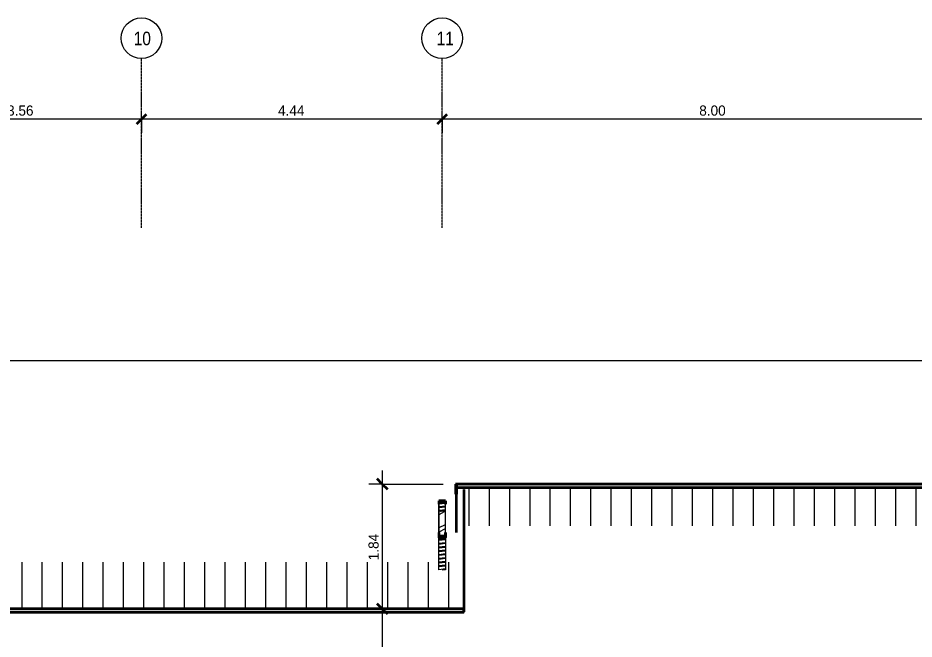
# Model space of a CAD drawing. Header units: centimetres. Extents: x -11896 to 2794, y -437 to 1921.
# Drawn here: x -9598 to -8275, y 823 to 1740 of the extents above; entities that cross this region are included whole.
import ezdxf

# ---------------------------------------------------------------- set-up
doc = ezdxf.new("R2010")
doc.units = ezdxf.units.CM
doc.linetypes.add('Centre', pattern=[3.175, 0.635, -0.475, 1.59, -0.475])
doc.linetypes.add('Grid Line', pattern=[2.2225, 1.27, -0.3175, 0.3175, -0.3175])
for name, color, linetype, lineweight in [('A-ANNO-DIMS', 7, 'Continuous', 9), ('A-ANNO-DIMS-100', 7, 'Continuous', 9), ('A-FLOR-LEVL', 7, 'Continuous', 9), ('A-ROOF', 7, 'Continuous', 9), ('A-ROOF-MCUT', 7, 'Continuous', 35), ('A-ROOF-OTLN', 7, 'Continuous', 9), ('A-ROOF-PATT', 7, 'Continuous', 35), ('A-WALL', 7, 'Continuous', 9), ('A-WALL-PATT', 7, 'Continuous', 35), ('S-BEAM', 7, 'Continuous', 9), ('S-GRID', 7, 'Continuous', 9), ('S-GRID-IDEN', 7, 'Continuous', 9)]:
    doc.layers.add(name, color=color, linetype=linetype, lineweight=lineweight)
doc.styles.add('Century Gothic_1', font='GOTHIC.TTF', dxfattribs={"height": 15})
doc.styles.add('Saira Condensed', font='SairaCondensed-Regular.ttf', dxfattribs={"height": 20})
doc.dimstyles.new('FCA_N_Cotas_E100', dxfattribs={"dimscale": 30.48, "dimtxt": 15.662524, "dimasz": 0.492126, "dimexe": 0.656168, "dimexo": 0.656168, "dimgap": 0.032808, "dimtad": 1, "dimlfac": 0.01, "dimrnd": 0.01, "dimzin": 0, "dimdsep": 46, "dimtxsty": 'Century Gothic_1', "dimblk1": 'OBLIQUE', "dimblk2": 'OBLIQUE', "dimsah": 1, "dimcen": 0.09, "dimdle": 0.656168, "dimazin": 2, "dimtfac": 1, "dimtdec": 4, "dimtix": 1, "dimtmove": 0, "dimatfit": 3, "dimfxl": 1, "dimtvp": 1, "dimtolj": 1, "dimtzin": 0, "dimarcsym": 2})
pattern_1 = [(45, (-5061.785, 712), (-25.14472, 25.14472), []), (45, (-5061.785, 750.1), (-25.14472, 25.14472), [])]
pattern_2 = [(27.119, (-5061.785, 910.386), (-25.1446, 12.87785), []), (27.119, (-5061.785, 929.898), (-25.1446, 12.87785), [])]
pattern_3 = [(6.216, (-5061.785, 1018.833), (-25.144351, 2.7385464), []), (6.216, (-5061.785, 1022.983), (-25.144351, 2.7385464), [])]

# ---------------------------------------------------------------- blocks, each defined once
blk = doc.blocks.new('RVR_CERCHA_C02 - RVR_CERCHA_C02-V3-Sección 2-1')
at = {"layer": 'S-BEAM', "true_color": 0xc0c0c0}
h = blk.add_hatch(dxfattribs=at)
h.set_pattern_fill('FP_7', color=9, style=0, pattern_type=2)
h.set_pattern_definition(pattern_1)
h.paths.add_polyline_path([(-8976.4, 1022.5), (-8976.1, 1022.5), (-8976.1, 1027.2), (-8966.7, 1027.2), (-8966.7, 1022.5), (-8966.4, 1022.5), (-8966.4, 1027.5), (-8976.4, 1027.5), (-8976.4, 1023)])
h = blk.add_hatch(dxfattribs=at)
h.set_pattern_fill('FP_10', color=9, style=0, pattern_type=2)
h.set_pattern_definition(pattern_3)
h.paths.add_polyline_path([(-8976.4, 1016.1), (-8976.1, 1016.1), (-8976.1, 1022.5), (-8976.4, 1022.5)])
h = blk.add_hatch(dxfattribs=at)
h.set_pattern_fill('FP_11', color=9, style=0, pattern_type=2)
h.set_pattern_definition([(6.216, (-5061.785, 1023.505), (-25.144351, 2.7385464), []), (6.216, (-5061.785, 1027.655), (-25.144351, 2.7385464), [])])
h.paths.add_polyline_path([(-8974.5, 1012.9), (-8966.7, 1012.9), (-8966.7, 1027.2), (-8976.1, 1027.2), (-8976.1, 1012.9)])
h = blk.add_hatch(dxfattribs=at)
h.set_pattern_fill('FP_10', color=9, style=0, pattern_type=2)
h.set_pattern_definition(pattern_3)
h.paths.add_polyline_path([(-8966.7, 1016.1), (-8966.4, 1016.1), (-8966.4, 1022.5), (-8966.7, 1022.5), (-8966.7, 1016.1)])
h = blk.add_hatch(dxfattribs=at)
h.set_pattern_fill('FP_8', color=9, style=0, pattern_type=2)
h.set_pattern_definition(pattern_2)
h.paths.add_polyline_path([(-8976.1, 980.9), (-8976.1, 1016.1), (-8976.4, 1016.1), (-8976.4, 980.9)])
h = blk.add_hatch(dxfattribs=at)
h.set_pattern_fill('FP_5', color=9, style=0, pattern_type=2)
h.set_pattern_definition([(36.041, (-5061.785, 823.778), (-25.14435, 18.29587), []), (36.041, (-5061.785, 851.5), (-25.14435, 18.29587), [])])
h.paths.add_polyline_path([(-8976.1, 1012.7), (-8966.7, 1012.7), (-8966.7, 1012.9), (-8976.1, 1012.9), (-8976.1, 1012.7)])
h = blk.add_hatch(dxfattribs=at)
h.set_pattern_fill('FP_6', color=9, style=0, pattern_type=2)
h.set_pattern_definition([(34.449, (-5061.785, 900.953), (-25.14447, 17.2483), []), (34.449, (-5061.785, 927.088), (-25.14447, 17.2483), [])])
h.paths.add_polyline_path([(-8966.7, 973.2), (-8966.7, 975.1), (-8976.1, 975.1), (-8976.1, 973.2), (-8973.7, 973.2)])
h.paths.add_polyline_path([(-8966.7, 1011.6), (-8966.7, 1012.7), (-8976.1, 1012.7), (-8976.1, 1011.6)])
h = blk.add_hatch(dxfattribs=at)
h.set_pattern_fill('FP_9', color=9, style=0, pattern_type=2)
h.set_pattern_definition([(27.119, (-5061.785, 906.35), (-25.1446, 12.87785), []), (27.119, (-5061.785, 925.86), (-25.1446, 12.87785), [])])
h.paths.add_polyline_path([(-8966.7, 975.4), (-8966.7, 1011.6), (-8976.1, 1011.6), (-8976.1, 975.4), (-8969, 975.4)])
h = blk.add_hatch(dxfattribs=at)
h.set_pattern_fill('FP_8', color=9, style=0, pattern_type=2)
h.set_pattern_definition(pattern_2)
h.paths.add_polyline_path([(-8966.4, 980.9), (-8966.4, 1016.1), (-8966.7, 1016.1), (-8966.7, 980.9)])
h = blk.add_hatch(dxfattribs=at)
h.set_pattern_fill('FP_7', color=9, style=0, pattern_type=2)
h.set_pattern_definition(pattern_1)
h.paths.add_polyline_path([(-8976.4, 975.1), (-8966.4, 975.1), (-8966.4, 980.9), (-8966.7, 980.9), (-8966.7, 975.4), (-8976.1, 975.4), (-8976.1, 980.9), (-8976.4, 980.9)])
h = blk.add_hatch(dxfattribs=at)
h.set_pattern_fill('FP_7', color=9, style=0, pattern_type=2)
h.set_pattern_definition(pattern_1)
h.paths.add_polyline_path([(-8966.4, 972.9), (-8966.4, 977.9), (-8966.7, 977.9), (-8966.7, 973.2), (-8976.1, 973.2), (-8976.1, 977.9), (-8976.4, 977.9), (-8976.4, 972.9)])
h = blk.add_hatch(dxfattribs=at)
h.set_pattern_fill('FP_12', color=9, style=0, pattern_type=2)
h.set_pattern_definition([(6.296, (-5061.785, 969.68), (-25.144893, 2.77422), []), (6.296, (-5061.785, 973.883), (-25.144893, 2.77422), [])])
h.paths.add_polyline_path([(-8974.8, 925.4), (-8966.4, 925.4), (-8966.4, 972.9), (-8976.4, 972.8), (-8976.4, 925.4)])
at = {"layer": 'S-BEAM', "lineweight": 35}
for p, q in [((-8976.4, 1027.5), (-8976.4, 1022.5)), ((-8966.4, 1027.5), (-8976.4, 1027.5)), ((-8976.4, 1022.5), (-8976.1, 1022.5)), ((-8976.1, 1022.5), (-8976.1, 1027.2)), ((-8976.1, 1027.2), (-8966.7, 1027.2)), ((-8966.7, 1027.2), (-8966.7, 1022.5)), ((-8966.7, 1022.5), (-8966.4, 1022.5)), ((-8966.4, 1022.5), (-8966.4, 1027.5)), ((-8976.4, 980.9), (-8976.4, 975.1)), ((-8976.1, 980.9), (-8976.4, 980.9)), ((-8976.1, 979.1), (-8976.4, 979.1)), ((-8976.4, 979.1), (-8976.4, 978.8)), ((-8976.1, 975.4), (-8976.1, 980.9)), ((-8976.1, 978.8), (-8976.1, 979.1)), ((-8966.4, 980.9), (-8966.7, 980.9)), ((-8966.7, 980.9), (-8966.7, 975.4)), ((-8966.4, 979.1), (-8966.7, 979.1)), ((-8966.7, 979.1), (-8966.7, 978.8)), ((-8966.4, 975.1), (-8966.4, 980.9)), ((-8966.4, 978.8), (-8966.4, 979.1)), ((-8976.4, 978.8), (-8976.1, 978.8)), ((-8976.4, 977.9), (-8976.4, 972.9)), ((-8976.1, 977.9), (-8976.4, 977.9)), ((-8976.4, 975.1), (-8966.4, 975.1)), ((-8976.4, 972.9), (-8966.4, 972.9)), ((-8976.1, 973.2), (-8976.1, 977.9)), ((-8966.7, 975.4), (-8976.1, 975.4)), ((-8966.7, 973.2), (-8976.1, 973.2)), ((-8966.7, 978.8), (-8966.4, 978.8)), ((-8966.4, 977.9), (-8966.7, 977.9)), ((-8966.7, 977.9), (-8966.7, 973.2)), ((-8966.4, 972.9), (-8966.4, 977.9))]:
    blk.add_line(p, q, dxfattribs=at)
at = {"layer": 'S-BEAM'}
for p, q in [((-8976.4, 1016.1), (-8976.4, 1022.5)), ((-8976.1, 1016.1), (-8976.1, 1022.5)), ((-8966.7, 1016.1), (-8966.7, 1022.5)), ((-8966.4, 1016.1), (-8966.4, 1022.5)), ((-8976.4, 980.9), (-8976.4, 1016.1)), ((-8976.1, 980.9), (-8976.1, 1016.1)), ((-8966.7, 1012.9), (-8976.1, 1012.9)), ((-8976.1, 1012.7), (-8966.7, 1012.7)), ((-8966.7, 980.9), (-8966.7, 1016.1)), ((-8966.4, 980.9), (-8966.4, 1016.1)), ((-8976.4, 925.4), (-8976.4, 972.9)), ((-8966.4, 972.9), (-8966.4, 925.4))]:
    blk.add_line(p, q, dxfattribs=at)
blk = doc.blocks.new('PQ_RVR_EST-01_ZZ_ZZ_MO_T_A_rvt-1-Sección 2-1')
at = {"layer": 'S-BEAM', "lineweight": 9}
blk.add_blockref('RVR_CERCHA_C02 - RVR_CERCHA_C02-V3-Sección 2-1', (0, 0), dxfattribs=at)
blk = doc.blocks.new('Grid - 3mm-1939417-Sección 2-1')
at = {"layer": 'S-GRID-IDEN', "color": 253, "true_color": 0xaaaaaa}
blk.add_circle((-11357.4, 1710.5), 30, dxfattribs=at)
blk = doc.blocks.new('DIMBLOCK4-Sección 2-1')
at = {"layer": 'A-ANNO-DIMS-100', "lineweight": 35}
for p, q in [((-8971.4, 1591), (-8978.9, 1583.5)), ((-8971.4, 1591), (-8963.9, 1598.5)), ((-8171.6, 1591), (-8179.1, 1583.5)), ((-8171.6, 1591), (-8164.1, 1598.5))]:
    blk.add_line(p, q, dxfattribs=at)
at = {"layer": 'A-ANNO-DIMS-100'}
for p, q in [((-8971.4, 1591), (-8971.4, 1600.3)), ((-8171.6, 1591), (-8971.4, 1591)), ((-8971.4, 1591), (-8971.4, 1571)), ((-8171.6, 1591), (-8171.6, 1600.3)), ((-8171.6, 1591), (-8171.6, 1571))]:
    blk.add_line(p, q, dxfattribs=at)
at = {"layer": 'A-ANNO-DIMS-100', "color": 0, "insert": (-8591.9, 1611.2), "char_height": 15, "width": 48.927, "attachment_point": 1, "line_spacing_factor": 0.984502, "style": 'Century Gothic_1'}
blk.add_mtext('8.00', dxfattribs=at)
blk = doc.blocks.new('_Oblique')
at = {"color": 0, "linetype": 'ByBlock', "lineweight": -2}
blk.add_line((-0.5, -0.5), (0.5, 0.5), dxfattribs=at)
blk = doc.blocks.new('DIMBLOCK5-Sección 2-1')
at = {"layer": 'A-ANNO-DIMS-100', "lineweight": 35}
for p, q in [((-9415.3, 1591), (-9422.8, 1583.5)), ((-9415.3, 1591), (-9407.8, 1598.5)), ((-8971.4, 1591), (-8978.9, 1583.5)), ((-8971.4, 1591), (-8963.9, 1598.5))]:
    blk.add_line(p, q, dxfattribs=at)
at = {"layer": 'A-ANNO-DIMS-100'}
for p, q in [((-9415.3, 1591), (-9415.3, 1600.3)), ((-8971.4, 1591), (-9415.3, 1591)), ((-9415.3, 1591), (-9415.3, 1571)), ((-8971.4, 1591), (-8971.4, 1600.3)), ((-8971.4, 1591), (-8971.4, 1571))]:
    blk.add_line(p, q, dxfattribs=at)
at = {"layer": 'A-ANNO-DIMS-100', "color": 0, "insert": (-9213.8, 1611.2), "char_height": 15, "width": 48.927, "attachment_point": 1, "line_spacing_factor": 0.984502, "style": 'Century Gothic_1'}
blk.add_mtext('4.44', dxfattribs=at)
blk = doc.blocks.new('DIMBLOCK6-Sección 2-1')
at = {"layer": 'A-ANNO-DIMS-100', "lineweight": 35}
for p, q in [((-9771.4, 1591), (-9778.9, 1583.5)), ((-9771.4, 1591), (-9763.9, 1598.5)), ((-9415.3, 1591), (-9422.8, 1583.5)), ((-9415.3, 1591), (-9407.8, 1598.5))]:
    blk.add_line(p, q, dxfattribs=at)
at = {"layer": 'A-ANNO-DIMS-100'}
for p, q in [((-9771.4, 1591), (-9771.4, 1600.3)), ((-9415.3, 1591), (-9771.4, 1591)), ((-9771.4, 1591), (-9771.4, 1571)), ((-9415.3, 1591), (-9415.3, 1600.3)), ((-9415.3, 1591), (-9415.3, 1571))]:
    blk.add_line(p, q, dxfattribs=at)
at = {"layer": 'A-ANNO-DIMS-100', "color": 0, "insert": (-9613.8, 1611.2), "char_height": 15, "width": 48.927, "attachment_point": 1, "line_spacing_factor": 0.984502, "style": 'Century Gothic_1'}
blk.add_mtext('3.56', dxfattribs=at)
blk = doc.blocks.new('DIMBLOCK15-Sección 2-1')
at = {"layer": 'A-ANNO-DIMS-100'}
for p, q in [((-9059.9, 1072.2), (-9059.9, 868)), ((-9059.9, 1052.2), (-9079.9, 1052.2)), ((-9059.9, 1052.2), (-8970, 1052.2)), ((-9059.9, 868), (-9069.3, 868)), ((-9059.9, 868), (-9039.9, 868))]:
    blk.add_line(p, q, dxfattribs=at)
at = {"layer": 'A-ANNO-DIMS-100', "lineweight": 35}
for p, q in [((-9059.9, 1052.2), (-9067.4, 1059.7)), ((-9059.9, 1052.2), (-9052.4, 1044.7)), ((-9059.9, 868), (-9067.4, 875.5)), ((-9059.9, 868), (-9052.4, 860.5))]:
    blk.add_line(p, q, dxfattribs=at)
at = {"layer": 'A-ANNO-DIMS-100', "color": 0, "insert": (-9080.2, 939.7), "char_height": 15, "width": 48.927, "attachment_point": 1, "rotation": 90, "line_spacing_factor": 0.984502, "style": 'Century Gothic_1'}
blk.add_mtext('1.84', dxfattribs=at)
blk = doc.blocks.new('DIMBLOCK16-Sección 2-1')
at = {"layer": 'A-ANNO-DIMS-100', "lineweight": 35}
for p, q in [((-9059.9, 868), (-9067.4, 875.5)), ((-9059.9, 868), (-9052.4, 860.5)), ((-9059.9, 94), (-9067.4, 101.5)), ((-9059.9, 94), (-9052.4, 86.5))]:
    blk.add_line(p, q, dxfattribs=at)
at = {"layer": 'A-ANNO-DIMS-100'}
for p, q in [((-9059.9, 868), (-9069.3, 868)), ((-9059.9, 868), (-9059.9, 74)), ((-9059.9, 868), (-9039.9, 868)), ((-9059.9, 94), (-9069.3, 94)), ((-9059.9, 94), (-9039.9, 94))]:
    blk.add_line(p, q, dxfattribs=at)
at = {"layer": 'A-ANNO-DIMS-100', "color": 0, "insert": (-9080.2, 460.6), "char_height": 15, "width": 48.927, "attachment_point": 1, "rotation": 90, "line_spacing_factor": 0.984502, "style": 'Century Gothic_1'}
blk.add_mtext('7.74', dxfattribs=at)

msp = doc.modelspace()

# ---------------------------------------------------------------- hatches: boundary and pattern name
at = {"layer": 'A-ROOF-PATT', "lineweight": 9, "true_color": 0xc0c0c0}
h = msp.add_hatch(dxfattribs=at)
h.set_pattern_fill('FP_2', color=9, style=0, pattern_type=2)
h.set_pattern_definition([(90, (-5061.785, 1043.15), (-30, 2e-15), [])])
edge = h.paths.add_edge_path()
edge.add_line((-5133.963, 990.738), (-5133.963, 1047.194))
edge.add_line((-5133.963, 1047.194), (-8949.96, 1047.194))
edge.add_line((-8949.96, 1047.194), (-8949.961, 990.738))
edge.add_line((-8949.961, 990.738), (-8939.315, 990.738))
edge.add_line((-8939.315, 990.738), (-8939.315, 1044.163))
edge.add_line((-8939.315, 1044.163), (-8938.815, 1044.163))
edge.add_line((-8938.815, 1044.163), (-8938.815, 990.738))
edge.add_line((-8938.815, 990.738), (-8176.569, 990.738))
edge.add_line((-8176.569, 990.738), (-8176.569, 1027.547))
edge.add_line((-8176.569, 1027.547), (-8166.569, 1027.547))
edge.add_line((-8166.569, 1027.547), (-8166.569, 990.738))
edge.add_line((-8166.569, 990.738), (-7358.82, 990.738))
edge.add_line((-7358.82, 990.738), (-7358.82, 1027.547))
edge.add_line((-7358.82, 1027.547), (-7348.82, 1027.547))
edge.add_line((-7348.82, 1027.547), (-7348.82, 990.738))
edge.add_line((-7348.82, 990.738), (-6549.967, 990.738))
edge.add_line((-6549.967, 990.738), (-6549.967, 1027.547))
edge.add_line((-6549.967, 1027.547), (-6539.967, 1027.547))
edge.add_line((-6539.967, 1027.547), (-6539.967, 990.738))
edge.add_line((-6539.967, 990.738), (-5751.523, 990.738))
edge.add_line((-5751.523, 990.738), (-5751.523, 1027.547))
edge.add_line((-5751.523, 1027.547), (-5741.523, 1027.547))
edge.add_line((-5741.523, 1027.547), (-5741.523, 990.738))
at = {"layer": 'A-ROOF-PATT', "lineweight": 9, "true_color": 0x9a9a9a}
for points in [[(-8786.08, 1047.194), (-5133.963, 1047.194), (-5133.963, 1052.224), (-8949.96, 1052.224), (-8949.96, 1047.194)], [(-9193.81, 862.912), (-8939.315, 862.912), (-8939.315, 867.957), (-11388.497, 867.957), (-11388.497, 862.912), (-9601.539, 862.912)]]:
    msp.add_hatch(color=253, dxfattribs=at).paths.add_polyline_path(points)
at = {"layer": 'A-ROOF-PATT', "lineweight": 9, "true_color": 0xc0c0c0}
h = msp.add_hatch(dxfattribs=at)
h.set_pattern_fill('FP_1', color=9, style=0, pattern_type=2)
h.set_pattern_definition([(90, (-5061.785, 865.183), (-30, 2e-15), [])])
h.paths.add_polyline_path([(-9779.921, 867.957), (-8939.315, 867.957), (-8939.315, 936.706), (-8966.395, 936.706), (-8966.395, 925.437), (-8976.395, 925.437), (-8976.395, 936.706), (-11388.497, 936.706), (-11388.497, 867.957), (-9805.404, 867.957)])
at = {"layer": 'A-WALL-PATT', "lineweight": 9, "true_color": 0x9a9a9a}
msp.add_hatch(color=253, dxfattribs=at).paths.add_polyline_path([(-8939.315, 863.474), (-8938.815, 863.474), (-8938.815, 1044.163), (-8939.315, 1044.163), (-8939.315, 922.644)])

# ---------------------------------------------------------------- linework, layer by layer
at = {"layer": 'A-FLOR-LEVL', "color": 253, "linetype": 'Centre', "true_color": 0xaaaaaa}
msp.add_line((-11896.135, 1234.505), (-4860.713, 1234.505), dxfattribs=at)
at = {"layer": 'A-ROOF', "lineweight": 35}
for p, q in [((-5133.963, 1052.224), (-8949.96, 1052.224)), ((-8949.96, 1047.194), (-5133.963, 1047.194)), ((-8939.315, 867.957), (-11388.497, 867.957)), ((-11388.497, 862.912), (-8939.315, 862.912)), ((-8939.315, 862.912), (-8939.315, 867.957))]:
    msp.add_line(p, q, dxfattribs=at)
at = {"layer": 'A-ROOF-MCUT'}
for p, q in [((-8949.96, 1052.224), (-8951.86, 1052.224)), ((-8951.86, 1052.224), (-8951.86, 1037.133)), ((-8949.96, 1047.194), (-8949.96, 1052.224)), ((-8949.96, 1037.133), (-8949.96, 1047.194)), ((-8951.86, 1037.133), (-8949.96, 1037.133))]:
    msp.add_line(p, q, dxfattribs=at)
at = {"layer": 'A-ROOF-OTLN'}
for p, q in [((-8951.86, 1037.133), (-8951.86, 980.678)), ((-8949.96, 1037.133), (-8949.96, 980.678))]:
    msp.add_line(p, q, dxfattribs=at)
at = {"layer": 'A-WALL', "lineweight": 35}
for p, q in [((-8938.815, 1044.163), (-8939.315, 1044.163)), ((-8939.315, 1044.163), (-8939.315, 867.957)), ((-8938.815, 863.474), (-8938.815, 1044.163)), ((-8939.315, 863.474), (-8938.815, 863.474))]:
    msp.add_line(p, q, dxfattribs=at)
at = {"layer": 'S-GRID', "color": 253, "linetype": 'Grid Line', "true_color": 0xaaaaaa}
for p, q in [((-9415.334, 1430.473), (-9415.334, 1680.473)), ((-8971.395, 1430.473), (-8971.395, 1680.473))]:
    msp.add_line(p, q, dxfattribs=at)

# ---------------------------------------------------------------- block references
at = {"lineweight": 5}
msp.add_blockref('PQ_RVR_EST-01_ZZ_ZZ_MO_T_A_rvt-1-Sección 2-1', (0, 0), dxfattribs=at)
at = {"layer": 'S-GRID-IDEN', "color": 253, "true_color": 0xaaaaaa}
for p in [(1942.02, 0), (2385.959, 0)]:
    msp.add_blockref('Grid - 3mm-1939417-Sección 2-1', p, dxfattribs=at)

# ---------------------------------------------------------------- texts
at = {"layer": 'S-GRID-IDEN', "color": 253, "true_color": 0xaaaaaa, "char_height": 20, "attachment_point": 1, "style": 'Saira Condensed'}
for s, insert, width in [('10', (-9426.908, 1720.152), 27.25737), ('11', (-8979.619, 1720.152), 19.2405)]:
    msp.add_mtext(s, dxfattribs=dict(at, insert=insert, width=width))

# ---------------------------------------------------------------- dimensions: what is measured, and where the dimension line sits
at = {"layer": 'A-ANNO-DIMS'}
for base, p1, p2, override, picture, middle in [((-9771.395, 1590.956), (-9415.334, 1580.349), (-9771.395, 1580.349), {"dimpost": '<>', "dimfxl": 356.060665}, 'DIMBLOCK6-Sección 2-1', (-9593.365, 1599.833)), ((-9415.334, 1590.956), (-8971.395, 1580.349), (-9415.334, 1580.349), {"dimpost": '<>', "dimfxl": 443.939335}, 'DIMBLOCK5-Sección 2-1', (-9193.365, 1599.787)), ((-8971.395, 1590.956), (-8171.576, 1580.349), (-8971.395, 1580.349), {"dimpost": '<>', "dimfxl": 799.818805}, 'DIMBLOCK4-Sección 2-1', (-8571.486, 1599.833))]:
    dim = msp.add_linear_dim(base=base, p1=p1, p2=p2, dimstyle='FCA_N_Cotas_E100', override=override, dxfattribs=at)
    dim.commit()
    dim.dimension.update_dxf_attribs({"geometry": picture, "text_midpoint": middle})
for base, p1, p2, override, picture, middle in [((-9059.926, 867.957), (-8949.96, 1052.224), (-9049.319, 867.957), {"dimpost": '<>', "dimfxl": 209.348121}, 'DIMBLOCK15-Sección 2-1', (-9068.803, 960.09)), ((-9059.926, 94), (-9049.319, 867.957), (-9049.319, 94), {"dimpost": '<>', "dimfxl": 773.956801}, 'DIMBLOCK16-Sección 2-1', (-9068.803, 480.978))]:
    dim = msp.add_linear_dim(base=base, p1=p1, p2=p2, angle=90, dimstyle='FCA_N_Cotas_E100', override=override, dxfattribs=at)
    dim.commit()
    dim.dimension.update_dxf_attribs({"geometry": picture, "text_midpoint": middle})

doc.saveas('drawing.dxf')
